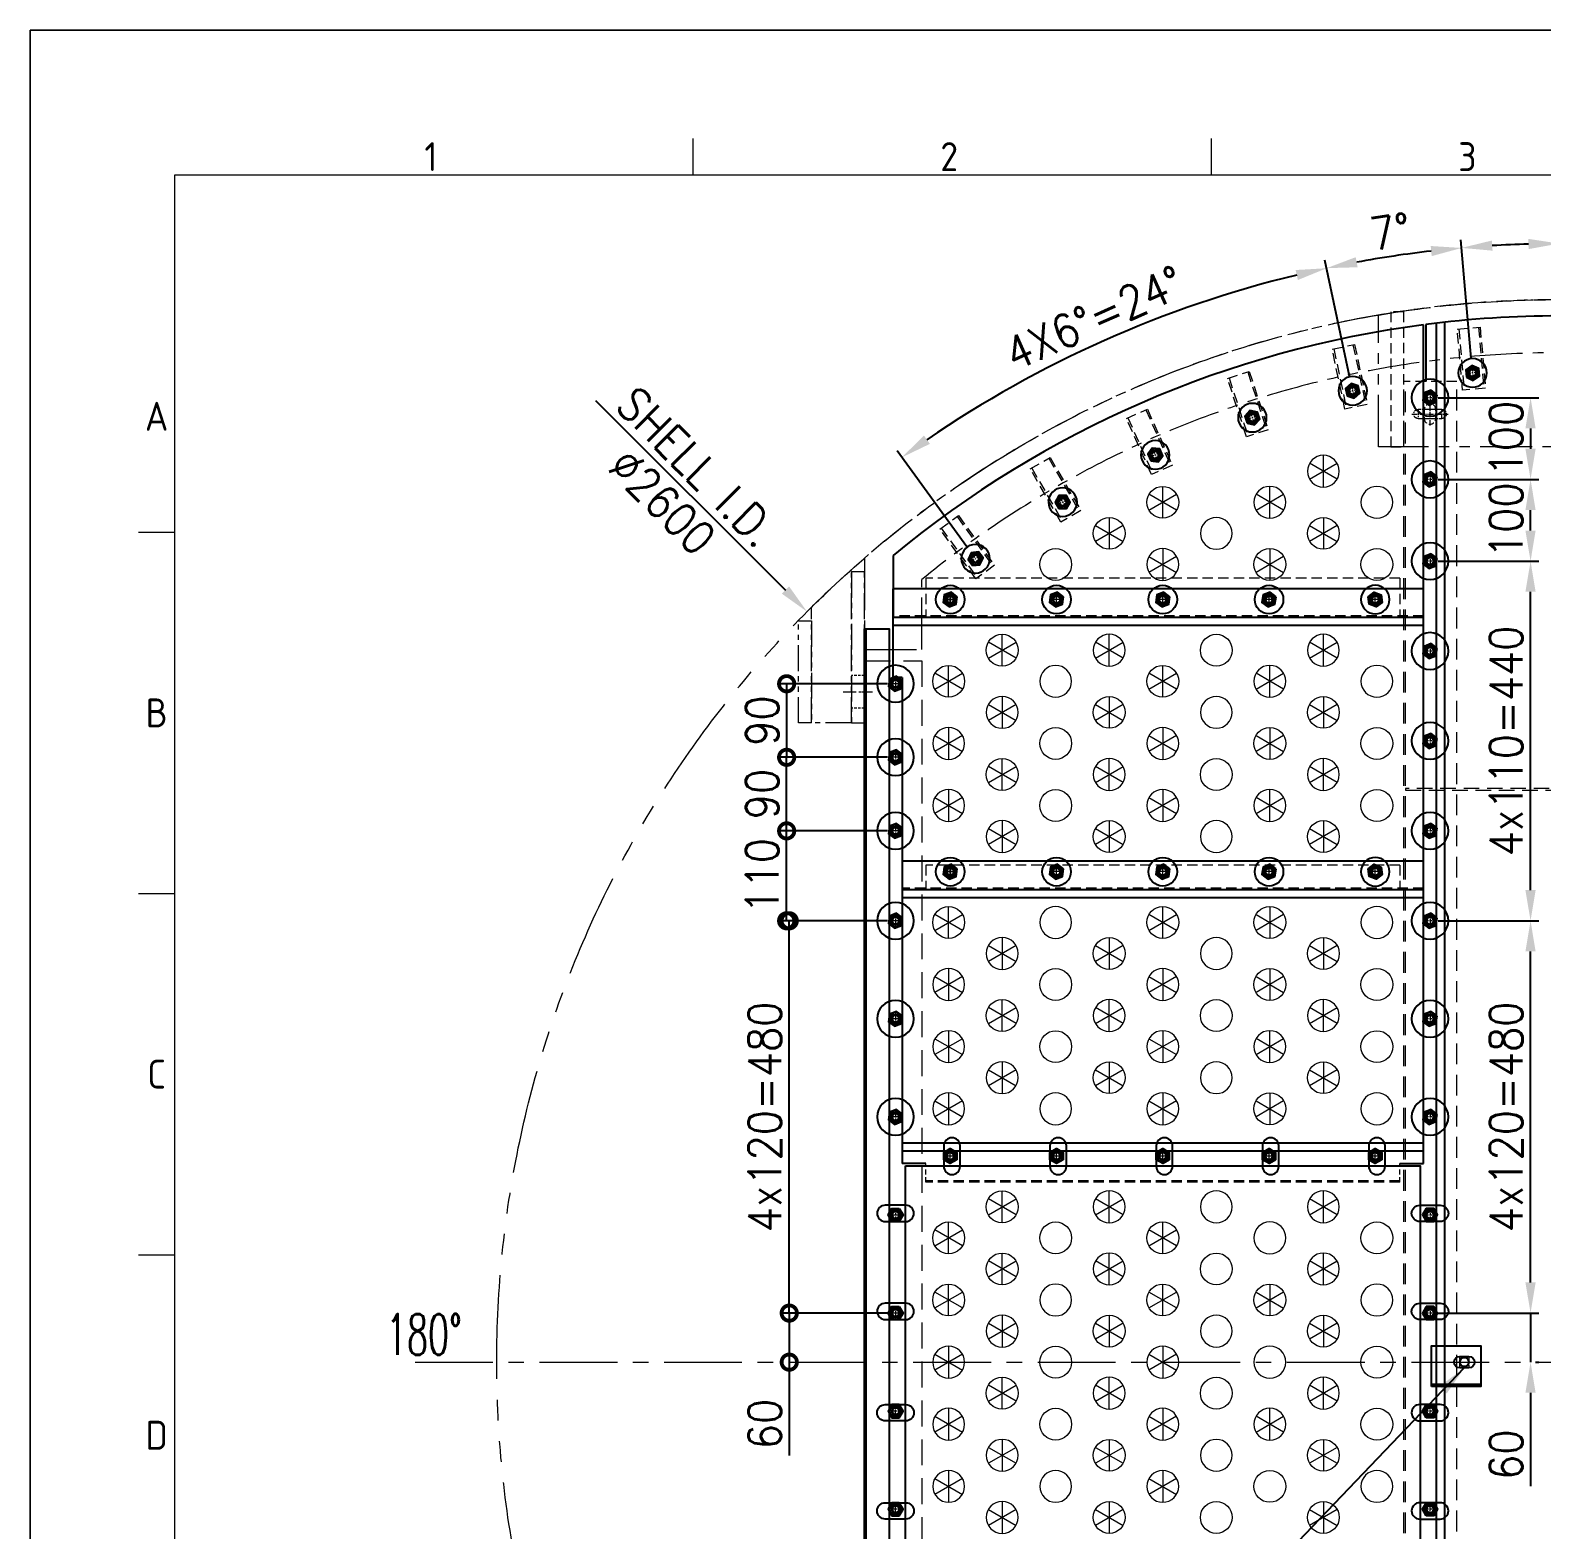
# Model space of a CAD drawing. Header units: inches. Extents: x -15980 to 45789, y -23276 to 2417.
# Drawn here: x 13976 to 15825, y -14754 to -12919 of the extents above; entities that cross this region are included whole.
import ezdxf
from ezdxf.enums import TextEntityAlignment as Align

# ---------------------------------------------------------------- set-up
doc = ezdxf.new("R2010")
doc.units = ezdxf.units.IN
doc.header["$MEASUREMENT"] = 0
for name, pattern in [('CENTER', [50.8, 31.75, -6.35, 6.35, -6.35]), ('CENTERX2', [101.6, 63.5, -12.7, 12.7, -12.7]), ('HIDDEN', [9.525, 6.35, -3.175]), ('HIDDENX2', [19.05, 12.7, -6.35]), ('PHANTOMX2', [127, 63.5, -12.7, 12.7, -12.7, 12.7, -12.7])]:
    doc.linetypes.add(name, pattern=pattern)
for name, color, linetype, lineweight in [('CADRE', 254, 'Continuous', 5), ('Center line', 181, 'CENTER', 5), ('CENTER LINES', 181, 'CENTERX2', 5), ('HATCH', 130, 'PHANTOMX2', 9), ('HIDDEN', 211, 'HIDDEN', 5), ('HIDDEN LINES', 211, 'HIDDENX2', 5), ('Plot Plan', 9, 'Continuous', 0), ('TEXT', 2, 'Continuous', 13)]:
    doc.layers.add(name, color=color, linetype=linetype, lineweight=lineweight)
doc.layers.add('dim', color=82, linetype='Continuous')
doc.styles.add('ISO Proportional', font='isocp.shx')
doc.styles.add('ROMANS', font='ROMANS.shx', dxfattribs={"width": 0.9, "bigfont": '@extfont2.shx'})
doc.dimstyles.new('1X25', dxfattribs={"dimscale": 25, "dimtxt": 1.6, "dimasz": 1.5, "dimexe": 0.4, "dimexo": 0.4, "dimgap": 0.4, "dimtad": 1, "dimdsep": 46, "dimtxsty": 'ROMANS', "dimcen": 0, "dimclrd": 256, "dimclre": 256, "dimclrt": 2, "dimadec": 0, "dimazin": 0, "dimtfac": 1, "dimtmove": 0, "dimatfit": 3, "dimfxl": 0.7, "dimlwd": -1, "dimlwe": -1, "dimarcsym": 1})

# ---------------------------------------------------------------- blocks, each defined once
blk = doc.blocks.new('A$C92300be3')
blk.add_lwpolyline([(520, 2257.5, -0.355757), (2080, 2257.5), (2080, 2172), (2150, 2172), (2150, 2283.6, 0.372217), (450, 2283.6), (450, 2172), (520, 2172), (520, 2257.5)], format="xyb")
blk = doc.blocks.new('A$C2abfb874')
at = {"ltscale": 0.5}
for p, q in [((1678.8, 633.2), (1678.8, 820.7)), ((1727.8, 633.2), (1727.8, 774.6)), ((1678.8, 633.2), (1727.8, 633.2))]:
    blk.add_line(p, q, dxfattribs=at)
for points in [[(1678.8, 633.2), (1662.8, 633.2), (1662.8, 818.2), (1678.8, 818.2)], [(1743.5, 758.2), (1727.8, 758.2), (1727.8, 633.2), (1743.5, 633.2)]]:
    blk.add_lwpolyline(points, close=True, dxfattribs=at)
blk.add_arc((812.8, -148.8), 1300, 45.2636, 48.2291, dxfattribs=at)
at = {"layer": 'Center line', "ltscale": 0.5}
blk.add_line((1688.8, 671.2), (1652.8, 671.2), dxfattribs=at)
at = {"layer": 'HIDDEN', "ltscale": 0.5}
for p, q in [((1662.8, 691.2), (1678.8, 691.2)), ((1662.8, 651.2), (1678.8, 651.2))]:
    blk.add_line(p, q, dxfattribs=at)
blk = doc.blocks.new('A$C141e7d13')
at = {"ltscale": 2}
for name, p in [('A$C92300be3', (0, 0)), ('A$C2abfb874', (487.2, 1448.8))]:
    blk.add_blockref(name, p, dxfattribs=at)
at = {"ltscale": 2, "xscale": -1}
blk.add_blockref('A$C2abfb874', (2112.8, 1448.8), dxfattribs=at)
blk = doc.blocks.new('A$C8f29f892')
at = {"ltscale": 0.1}
blk.add_lwpolyline([(36.7, 0), (7.7, 0, -1), (7.7, 11), (36.7, 11, -1)], format="xyb", close=True, dxfattribs=at)
at = {"layer": 'Center line', "ltscale": 0.2}
for p, q in [((0, 5.5), (44.3, 5.5)), ((7.7, 0), (7.7, 11)), ((36.7, 11), (36.7, 0))]:
    blk.add_line(p, q, dxfattribs=at)
blk = doc.blocks.new('A$C70352fb5')
at = {"layer": 'HIDDEN', "ltscale": 2}
blk.add_lwpolyline([(0, 165), (16, 165), (16, 0), (0, 0)], close=True, dxfattribs=at)
blk = doc.blocks.new('A$C492ec55c')
blk.add_lwpolyline([(1521, 18.9), (1521, 180), (1079, 180), (1079, 18.9, 0.085623)], format="xyb", close=True)
for name, p in [('A$C70352fb5', (1094, 15)), ('A$C8f29f892', (1119.8, 134.5))]:
    blk.add_blockref(name, p)
at = {"xscale": -1}
for name, p in [('A$C70352fb5', (1506, 15)), ('A$C8f29f892', (1480.2, 134.5))]:
    blk.add_blockref(name, p, dxfattribs=at)
blk = doc.blocks.new('A$C1138f5bf')
blk.add_blockref('A$C141e7d13', (0, 0))
at = {"xscale": -1, "rotation": 180}
blk.add_blockref('A$C492ec55c', (0, 2600), dxfattribs=at)
blk = doc.blocks.new('A$Cd132a1cb')
at = {"ltscale": 3}
blk.add_lwpolyline([(0, 2), (376, 2), (376, 0), (0, 0)], close=True, dxfattribs=at)
blk = doc.blocks.new('A$Cee575e1b')
blk.add_circle((7.5, 7.5), 5.5)
at = {"layer": 'Center line', "ltscale": 0.1}
for p, q in [((15, 7.5), (0, 7.5)), ((7.5, 15), (7.5, 0))]:
    blk.add_line(p, q, dxfattribs=at)
blk = doc.blocks.new('A$C2ccb66f0')
blk.add_circle((5.5, 5.5), 5.5)
blk = doc.blocks.new('A$C7d9c7b1b')
for p, q in [((1117, 2549.6), (1117, 2480)), ((1130, 8.8), (1130, 2551.2)), ((1140, 7.7), (1140, 2552.3))]:
    blk.add_line(p, q)
blk.add_circle((1164, 1280), 5.5)
blk.add_arc((1280, 1280), 1280, 82.6839, 97.3161)
at = {"layer": 'Center line', "ltscale": 0.2}
for p, q in [((1129, 2445.5), (1115, 2445.5)), ((1122, 2426.1), (1122, 2453.9)), ((1115, 2434.5), (1129, 2434.5))]:
    blk.add_line(p, q, dxfattribs=at)
at = {"layer": 'HIDDEN LINES', "ltscale": 2}
for p, q in [((1090, 80), (1090, 2480)), ((1092, 80), (1092, 2480)), ((1155, 6.1), (1155, 2480))]:
    blk.add_line(p, q, dxfattribs=at)
at = {"layer": 'HIDDEN LINES'}
blk.add_line((1155, 2480), (1090, 2480), dxfattribs=at)
at = {"layer": 'HIDDEN LINES', "ltscale": 0.5}
blk.add_lwpolyline([(1129, 2445.5, 1), (1115, 2445.5), (1115, 2434.5, 1), (1129, 2434.5)], format="xyb", close=True, dxfattribs=at)
at = {"rotation": 5.000000000000009}
blk.add_blockref('A$C2ccb66f0', (1169.1, 2484.4), dxfattribs=at)
for p in [(1114.5, 2452.5), (1114.5, 2352.5), (1114.5, 2252.5), (1114.5, 2142.5), (1114.5, 2032.5), (1114.5, 1922.5), (1114.5, 1812.5), (1114.5, 1692.5), (1114.5, 1572.5), (1114.5, 1452.5), (1114.5, 1332.5)]:
    blk.add_blockref('A$Cee575e1b', p)
at = {"xscale": -1, "rotation": 180}
for p in [(1114.5, 1227.5), (1114.5, 1107.5)]:
    blk.add_blockref('A$Cee575e1b', p, dxfattribs=at)
at = {"layer": 'HIDDEN', "xscale": -1, "rotation": 180}
blk.add_blockref('A$Cd132a1cb', (1092, 1982), dxfattribs=at)
blk = doc.blocks.new('A$C0b408d54')
blk.add_lwpolyline([(0, 480), (630, 480), (630, 0), (0, 0)], close=True)
blk = doc.blocks.new('A$C6a3627fe')
blk.add_circle((6.1, 6.1), 5.5)
at = {"layer": 'CENTER LINES'}
for p, q in [((0, 6.1), (12.1, 6.1)), ((6.1, 0), (6.1, 12.1))]:
    blk.add_line(p, q, dxfattribs=at)
blk = doc.blocks.new('A$C4fba82f2')
for p, q in [((638, 358), (0, 358)), ((638, 348.1), (0, 348.1)), ((638, 48), (0, 48)), ((638, 38.1), (0, 38.1)), ((29, 23), (0, 23)), ((609, 23), (638, 23))]:
    blk.add_line(p, q)
blk.add_lwpolyline([(638, 23), (638, 393), (0, 393), (0, 23)])
at = {"layer": 'HIDDEN LINES', "ltscale": 0.5}
for p, q in [((29, 0), (29, 23)), ((609, 0), (609, 23))]:
    blk.add_line(p, q, dxfattribs=at)
at = {"layer": 'HIDDEN LINES'}
for p, q in [((609, 2), (29, 2)), ((609, 0), (29, 0)), ((609, 0), (609, 3))]:
    blk.add_line(p, q, dxfattribs=at)
blk.add_blockref('A$C6a3627fe', (53, 374))
at = {"xscale": -1}
for p in [(195.1, 374), (325.1, 374), (455.1, 374), (585.1, 374), (65.1, 26), (195.1, 26), (325.1, 26), (455.1, 26), (585.1, 26)]:
    blk.add_blockref('A$C6a3627fe', p, dxfattribs=at)
blk = doc.blocks.new('A$C6dbf9a00')
for p, q in [((-11, 259.5), (-11, 368)), ((638, 333), (-11, 333)), ((638, 323.1), (-11, 323.1)), ((0, 259.5), (-11, 259.5))]:
    blk.add_line(p, q)
for points in [[(638, 2), (638, 368), (-11, 368)], [(0, 259.5), (0, 2)]]:
    blk.add_lwpolyline(points)
at = {"layer": 'HIDDEN LINES'}
for p, q in [((29, 30), (29, 0)), ((609, 30), (29, 30)), ((609, 30), (609, 0)), ((638, 2), (0, 2)), ((609, 0), (29, 0))]:
    blk.add_line(p, q, dxfattribs=at)
blk.add_blockref('A$C6a3627fe', (53, 348.9))
at = {"xscale": -1}
for p in [(195.1, 348.9), (325.1, 348.9), (455.1, 348.9), (585.1, 348.9), (65.1, 16), (195.1, 16), (325.1, 16), (455.1, 16), (585.1, 16)]:
    blk.add_blockref('A$C6a3627fe', p, dxfattribs=at)
blk = doc.blocks.new('A$C3f851d6e')
at = {"layer": 'CENTER LINES'}
for p, q in [((723.6, 640.5), (731.6, 640.5)), ((723.6, -999.5), (731.6, -999.5))]:
    blk.add_line(p, q, dxfattribs=at)
at = {"layer": 'HIDDEN', "ltscale": 5}
blk.add_line((728.6, -1037.5), (728.6, 678.5), dxfattribs=at)
blk.add_lwpolyline([(726.6, 678.5), (796.6, 678.5), (796.6, -1037.5), (726.6, -1037.5)], close=True, dxfattribs=at)
at = {"layer": 'HIDDEN LINES'}
for p, q in [((726.6, 647.5), (728.6, 647.5)), ((726.6, 633.5), (728.6, 633.5)), ((726.6, -992.5), (728.6, -992.5)), ((726.6, -1006.5), (728.6, -1006.5))]:
    blk.add_line(p, q, dxfattribs=at)
for p in [(757.1, 643), (757.1, 553), (757.1, 463), (757.1, 353), (757.1, 233), (757.1, 113), (757.1, -7), (757.1, -127)]:
    blk.add_blockref('A$Cee575e1b', p)
at = {"xscale": -1, "rotation": 180}
for p in [(757.1, -232), (757.1, -352), (757.1, -472), (757.1, -592), (757.1, -712), (757.1, -822), (757.1, -912), (757.1, -1002)]:
    blk.add_blockref('A$Cee575e1b', p, dxfattribs=at)
blk = doc.blocks.new('A$C91e3882d')
at = {"ltscale": 5}
blk.add_line((5, 0), (5, 1794), dxfattribs=at)
blk.add_lwpolyline([(3, 1794), (33, 1794), (33, 0), (3, 0)], close=True, dxfattribs=at)
at = {"layer": 'CENTER LINES'}
for p, q in [((0, 1717), (8, 1717)), ((0, 77), (8, 77))]:
    blk.add_line(p, q, dxfattribs=at)
at = {"layer": 'HIDDEN LINES'}
for p, q in [((3, 1724), (5, 1724)), ((3, 1710), (5, 1710)), ((3, 84), (5, 84)), ((3, 70), (5, 70))]:
    blk.add_line(p, q, dxfattribs=at)
blk = doc.blocks.new('A$C6bf44817')
for p, q in [((943.1, 172.1), (943.1, 528.3)), ((294.1, 246.1), (294.1, 172.1))]:
    blk.add_line(p, q)
blk.add_arc((1109.1, -740.9), 1280, 97.4515, 129.5476)
at = {"layer": 'HIDDEN LINES'}
for p, q in [((914.1, 218.1), (334.1, 218.1)), ((334.1, 218.1), (334.1, 170.1)), ((914.1, 218.1), (914.1, 170.1)), ((943.1, 172.1), (294.1, 172.1)), ((914.1, 170.1), (334.1, 170.1))]:
    blk.add_line(p, q, dxfattribs=at)
for p, rotation in [((852.3, 441), 12), ((730.2, 407.7), 18.00000000000001), ((612.2, 361.8), 24.00000000000002), ((499.6, 303.8), 30.00000000000003), ((393.8, 234.3), 36.00000000000001)]:
    blk.add_blockref('A$C2ccb66f0', p, dxfattribs=dict(rotation=rotation))
at = {"xscale": -1}
for p in [(370.2, 186), (500.2, 186), (630.2, 186), (760.2, 186), (890.2, 186)]:
    blk.add_blockref('A$C6a3627fe', p, dxfattribs=at)
blk = doc.blocks.new('A$Caf3e39af')
for name, p in [('A$C7d9c7b1b', (0, 0)), ('A$C6bf44817', (170.9, 2020.9)), ('A$C6dbf9a00', (476, 1858)), ('A$C91e3882d', (427, 383)), ('A$C3f851d6e', (-296.6, 1459.5)), ('A$C4fba82f2', (476, 1500)), ('A$C0b408d54', (480, 1040))]:
    blk.add_blockref(name, p)
blk = doc.blocks.new('A$C11cce40c')
at = {"layer": 'TEXT'}
blk.add_circle((19.5, 19.5), 19.5, dxfattribs=at)
blk = doc.blocks.new('A$Ce7f1c790')
at = {"layer": 'TEXT'}
for p, q in [((19.5, 39), (19.5, 0)), ((2.6, 29.2), (36.4, 9.7)), ((36.4, 29.2), (2.6, 9.7))]:
    blk.add_line(p, q, dxfattribs=at)
blk.add_circle((19.5, 19.5), 19.5, dxfattribs=at)
blk = doc.blocks.new('A$C5fb7b078')
at = {"xscale": -1, "rotation": 180}
for name, p in [('A$Ce7f1c790', (458.5, 1319)), ('A$Ce7f1c790', (393, 1281)), ('A$C11cce40c', (524, 1281)), ('A$Ce7f1c790', (196.5, 1100)), ('A$Ce7f1c790', (458.5, 1100)), ('A$C11cce40c', (131, 1062)), ('A$Ce7f1c790', (393, 1062)), ('A$C11cce40c', (524, 1062)), ('A$Ce7f1c790', (196.5, 948)), ('A$Ce7f1c790', (458.5, 948)), ('A$Ce7f1c790', (393, 910)), ('A$C11cce40c', (131, 767)), ('A$C11cce40c', (524, 767)), ('A$Ce7f1c790', (196.5, 653)), ('A$Ce7f1c790', (458.5, 653)), ('A$Ce7f1c790', (393, 615)), ('A$C11cce40c', (131, 539)), ('A$C11cce40c', (524, 539)), ('A$Ce7f1c790', (196.5, 419)), ('A$Ce7f1c790', (458.5, 419)), ('A$Ce7f1c790', (196.5, 343)), ('A$Ce7f1c790', (458.5, 343)), ('A$C11cce40c', (131, 305)), ('A$C11cce40c', (524, 305)), ('A$Ce7f1c790', (196.5, 191)), ('A$Ce7f1c790', (458.5, 191)), ('A$Ce7f1c790', (393, 153)), ('A$C11cce40c', (131, 77)), ('A$C11cce40c', (524, 77))]:
    blk.add_blockref(name, p, dxfattribs=at)
at = {"rotation": 180}
for name, p in [('A$Ce7f1c790', (301, 1281)), ('A$Ce7f1c790', (104.5, 1100)), ('A$C11cce40c', (366.5, 1100)), ('A$Ce7f1c790', (39, 1062)), ('A$Ce7f1c790', (301, 1062)), ('A$Ce7f1c790', (104.5, 948)), ('A$C11cce40c', (366.5, 948)), ('A$Ce7f1c790', (39, 767)), ('A$Ce7f1c790', (301, 767)), ('A$Ce7f1c790', (104.5, 653)), ('A$C11cce40c', (366.5, 653)), ('A$Ce7f1c790', (104.5, 419)), ('A$Ce7f1c790', (39, 381)), ('A$Ce7f1c790', (301, 381)), ('A$Ce7f1c790', (104.5, 343)), ('A$C11cce40c', (366.5, 343)), ('A$Ce7f1c790', (39, 305)), ('A$Ce7f1c790', (301, 305)), ('A$Ce7f1c790', (104.5, 191)), ('A$C11cce40c', (366.5, 191)), ('A$C11cce40c', (432, 77)), ('A$C11cce40c', (366.5, 39))]:
    blk.add_blockref(name, p, dxfattribs=at)
for name, p in [('A$Ce7f1c790', (196.5, 1204)), ('A$Ce7f1c790', (458.5, 1204)), ('A$C11cce40c', (131, 1166)), ('A$Ce7f1c790', (393, 1166)), ('A$C11cce40c', (524, 1166)), ('A$Ce7f1c790', (196.5, 985)), ('A$Ce7f1c790', (458.5, 985)), ('A$C11cce40c', (131, 947)), ('A$Ce7f1c790', (393, 947)), ('A$C11cce40c', (524, 947)), ('A$C11cce40c', (131, 871)), ('A$C11cce40c', (524, 871)), ('A$Ce7f1c790', (196.5, 833)), ('A$Ce7f1c790', (458.5, 833)), ('A$Ce7f1c790', (393, 728)), ('A$Ce7f1c790', (196.5, 690)), ('A$Ce7f1c790', (458.5, 690)), ('A$C11cce40c', (131, 652)), ('A$Ce7f1c790', (393, 652)), ('A$C11cce40c', (524, 652)), ('A$C11cce40c', (131, 576)), ('A$C11cce40c', (524, 576)), ('A$Ce7f1c790', (196.5, 538)), ('A$Ce7f1c790', (458.5, 538)), ('A$Ce7f1c790', (393, 500)), ('A$C11cce40c', (131, 342)), ('A$C11cce40c', (524, 342)), ('A$Ce7f1c790', (393, 266)), ('A$Ce7f1c790', (196.5, 228)), ('A$Ce7f1c790', (458.5, 228)), ('A$C11cce40c', (131, 190)), ('A$C11cce40c', (524, 190)), ('A$C11cce40c', (131, 114)), ('A$C11cce40c', (524, 114)), ('A$Ce7f1c790', (196.5, 76)), ('A$Ce7f1c790', (458.5, 76)), ('A$Ce7f1c790', (196.5, 0)), ('A$Ce7f1c790', (458.5, 0))]:
    blk.add_blockref(name, p)
at = {"xscale": -1}
for name, p in [('A$C11cce40c', (366.5, 1204)), ('A$Ce7f1c790', (301, 1166)), ('A$Ce7f1c790', (104.5, 985)), ('A$C11cce40c', (366.5, 985)), ('A$Ce7f1c790', (39, 947)), ('A$Ce7f1c790', (301, 947)), ('A$Ce7f1c790', (39, 871)), ('A$Ce7f1c790', (301, 871)), ('A$Ce7f1c790', (104.5, 833)), ('A$C11cce40c', (366.5, 833)), ('A$Ce7f1c790', (104.5, 690)), ('A$C11cce40c', (366.5, 690)), ('A$Ce7f1c790', (39, 652)), ('A$Ce7f1c790', (301, 652)), ('A$Ce7f1c790', (39, 576)), ('A$Ce7f1c790', (301, 576)), ('A$Ce7f1c790', (104.5, 538)), ('A$C11cce40c', (366.5, 538)), ('A$Ce7f1c790', (39, 500)), ('A$Ce7f1c790', (301, 500)), ('A$C11cce40c', (366.5, 380)), ('A$C11cce40c', (432, 342)), ('A$Ce7f1c790', (104.5, 228)), ('A$C11cce40c', (366.5, 228)), ('A$Ce7f1c790', (39, 190)), ('A$Ce7f1c790', (301, 190)), ('A$C11cce40c', (432, 190)), ('A$Ce7f1c790', (39, 114)), ('A$Ce7f1c790', (301, 114)), ('A$Ce7f1c790', (104.5, 76)), ('A$C11cce40c', (366.5, 76)), ('A$Ce7f1c790', (39, 38)), ('A$Ce7f1c790', (301, 38)), ('A$Ce7f1c790', (104.5, 0))]:
    blk.add_blockref(name, p, dxfattribs=at)
blk = doc.blocks.new('A$C25e64056')
blk.add_lwpolyline([(11.6, 0, -1), (11.6, 14), (22.6, 14, -1), (22.6, 0)], format="xyb", close=True)
at = {"layer": 'Center line', "ltscale": 0.2}
for p, q in [((1.5, 7), (32.6, 7)), ((11.6, 0), (11.6, 14)), ((22.6, 14), (22.6, 0))]:
    blk.add_line(p, q, dxfattribs=at)
blk = doc.blocks.new('A$Cea60fde7')
for p, q in [((60, 47), (0, 47)), ((23, 50), (23, 47)), ((33, 50), (33, 47))]:
    blk.add_line(p, q)
blk.add_lwpolyline([(60, 50), (60, 0), (0, 0), (0, 50)], close=True)
at = {"rotation": 180}
blk.add_blockref('A$C25e64056', (37.1, 27), dxfattribs=at)
blk = doc.blocks.new('A$C6a1ac27a')
at = {"color": 2, "transparency": 33554585}
blk.add_lwpolyline([(26.1, 21), (18.8, 26.6), (10.2, 23.2), (8.9, 14), (16.2, 8.4), (24.8, 11.8)], close=True, dxfattribs=at)
at = {"ltscale": 0.5, "transparency": 33554585}
blk.add_circle((17.5, 17.5), 17.5, dxfattribs=at)
at = {"color": 2, "transparency": 33554585}
for radius in [7.3, 4.19]:
    blk.add_circle((17.5, 17.5), radius, dxfattribs=at)
at = {"layer": 'HATCH', "transparency": 33554585}
blk.add_arc((17.5, 17.5), 5, 11.9506, 281.9506, dxfattribs=at)
blk = doc.blocks.new('A$C06B83E83')
at = {"color": 2, "transparency": 33554585}
blk.add_lwpolyline([(31.1, 19), (23.8, 13.4), (15.2, 16.8), (13.9, 26), (21.2, 31.6), (29.8, 28.2)], close=True, dxfattribs=at)
at = {"ltscale": 0.5, "transparency": 33554585}
blk.add_circle((22.5, 22.5), 22.5, dxfattribs=at)
at = {"color": 2, "transparency": 33554585}
for radius in [7.3, 4.19]:
    blk.add_circle((22.5, 22.5), radius, dxfattribs=at)
at = {"layer": 'HATCH', "transparency": 33554585}
blk.add_arc((22.5, 22.5), 5, 78.0497, 348.0497, dxfattribs=at)
blk = doc.blocks.new('A$C180E2B9A')
at = {"transparency": 33554585}
blk.add_lwpolyline([(10, 0, -1), (10, 20), (35, 20, -1), (35, 0), (10, 0)], format="xyb", dxfattribs=at)
at = {"color": 2, "transparency": 33554585}
blk.add_lwpolyline([(27.1, 4), (31.7, 12), (27.1, 20), (17.9, 20), (13.3, 12), (17.9, 4)], close=True, dxfattribs=at)
for radius in [7.3, 4.19]:
    blk.add_circle((22.5, 12), radius, dxfattribs=at)
at = {"layer": 'HATCH', "transparency": 33554585}
blk.add_arc((22.5, 12), 5, 290, 200, dxfattribs=at)
blk = doc.blocks.new('A$C9178737d')
at = {"color": 2, "transparency": 33554559}
blk.add_lwpolyline([(25.5, 15.4), (17.5, 10.8), (9.5, 15.4), (9.5, 24.6), (17.5, 29.2), (25.5, 24.6)], close=True, dxfattribs=at)
at = {"transparency": 33554559}
blk.add_circle((17.5, 20), 17.5, dxfattribs=at)
at = {"color": 2, "transparency": 33554559}
for radius in [7.3, 4.19]:
    blk.add_circle((17.5, 20), radius, dxfattribs=at)
at = {"layer": 'CENTER LINES', "linetype": 'CENTER', "ltscale": 0.2, "transparency": 33554559}
for p, q in [((9.4, 20), (25.6, 20)), ((17.5, 28.1), (17.5, 11.9))]:
    blk.add_line(p, q, dxfattribs=at)
at = {"layer": 'HATCH', "transparency": 33554559}
blk.add_arc((17.5, 20), 5, 70, 340, dxfattribs=at)
at = {"layer": 'HIDDEN', "linetype": 'HIDDEN', "ltscale": 2, "transparency": 33554559}
for p, q in [((31.5, 75), (3.5, 75)), ((3.5, 75), (3.5, 0)), ((5.5, 75), (5.5, 0)), ((29.5, 75), (29.5, 0)), ((31.5, 0), (31.5, 75)), ((3.5, 0), (31.5, 0))]:
    blk.add_line(p, q, dxfattribs=at)
at = {"layer": 'HIDDEN LINES', "linetype": 'HIDDEN', "ltscale": 0.5, "transparency": 33554559}
blk.add_circle((17.5, 20), 5.25, dxfattribs=at)
blk = doc.blocks.new('A$Cb9a4acbd')
for p, xscale, rotation in [((747.8, 2437.1), -1, 5.000000000368088), ((603.2, 2417.7), -1, 12.00000000016127), ((481.9, 2387.1), -1, 18.00000000016125), ((364.4, 2344), -0.9999999999999998, 24.00000000016123), ((252.2, 2288.8), -1, 30.0000000001612), ((146.3, 2222.2), -0.9999999999999998, 36.00000000016117)]:
    blk.add_blockref('A$C9178737d', p, dxfattribs=dict(xscale=xscale, rotation=rotation))
at = {"ltscale": 6}
for name, p, xscale, rotation in [('A$C06B83E83', (654, 2447.7), -0.9999999999999996, 180.0003129924566), ('A$C06B83E83', (654, 2347.7), -0.9999999999999996, 180.0003129924566), ('A$C06B83E83', (654, 2247.7), -0.9999999999999996, 180.0003129924566), ('A$C06B83E83', (654, 2137.7), -0.9999999999999996, 180.0003129924566), ('A$C06B83E83', (0, 2097.7), -0.9999999999999996, 180.0003129924566), ('A$C06B83E83', (654, 2027.7), -0.9999999999999996, 180.0003129924566), ('A$C06B83E83', (0, 2007.7), -0.9999999999999996, 180.0003129924566), ('A$C06B83E83', (0, 1917.7), -0.9999999999999996, 180.0003129924566), ('A$C06B83E83', (654, 1917.7), -0.9999999999999996, 180.0003129924566), ('A$C06B83E83', (0, 1807.7), -0.9999999999999996, 180.0003129924566), ('A$C06B83E83', (654, 1807.7), -0.9999999999999996, 180.0003129924566), ('A$C06B83E83', (0, 1687.7), -0.9999999999999996, 180.0003129924566), ('A$C06B83E83', (654, 1687.7), -0.9999999999999996, 180.0003129924566), ('A$C06B83E83', (0, 1567.7), -0.9999999999999996, 180.0003129924566), ('A$C06B83E83', (654, 1567.7), -0.9999999999999996, 180.0003129924566), ('A$C180E2B9A', (101.5, 1519.7), -1, 90), ('A$C180E2B9A', (231.5, 1519.7), -1, 90), ('A$C180E2B9A', (361.5, 1519.7), -1, 90), ('A$C180E2B9A', (491.5, 1519.7), -1, 90), ('A$C180E2B9A', (621.5, 1519.7), -1, 90), ('A$C180E2B9A', (0, 1437.2), -1, 180), ('A$C180E2B9A', (0, 1317.2), -1, 180)]:
    blk.add_blockref(name, p, dxfattribs=dict(at, xscale=xscale, rotation=rotation))
for p in [(72, 2160.7), (202, 2160.7), (332, 2160.7), (462, 2160.7), (72, 1827.7), (202, 1827.7), (332, 1827.7), (462, 1827.7)]:
    blk.add_blockref('A$C6a1ac27a', p)
at = {"xscale": -1}
for p in [(627, 2160.7), (627, 1827.7)]:
    blk.add_blockref('A$C6a1ac27a', p, dxfattribs=at)
at = {"ltscale": 6, "rotation": 180}
for p in [(699, 1437.2), (699, 1317.2)]:
    blk.add_blockref('A$C180E2B9A', p, dxfattribs=at)
at = {"ltscale": 6}
for p in [(0, 1173.2), (0, 1053.2)]:
    blk.add_blockref('A$C180E2B9A', p, dxfattribs=at)
at = {"ltscale": 6, "xscale": -1}
for p in [(699, 1173.2), (699, 1053.2)]:
    blk.add_blockref('A$C180E2B9A', p, dxfattribs=at)
blk = doc.blocks.new('*D670')
at = {"layer": 'Defpoints', "color": 0, "transparency": 16777216}
for p in [(15695.8, -14488.6), (15811.5, -14488.6), (15807.7, -14548.6)]:
    blk.add_point(p, dxfattribs=at)
at = {"layer": 'dim', "transparency": 16777216}
for p, q in [((15811.5, -14451.1), (15811.5, -14413.6)), ((15705.8, -14488.6), (15821.5, -14488.6)), ((15811.5, -14488.6), (15811.5, -14548.6)), ((15817.7, -14548.6), (15821.5, -14548.6)), ((15811.5, -14586.1), (15811.5, -14700.2))]:
    blk.add_line(p, q, dxfattribs=at)
for points in [[(15805.2, -14451.1), (15817.7, -14451.1), (15811.5, -14488.6)], [(15805.2, -14586.1), (15817.7, -14586.1), (15811.5, -14548.6)]]:
    blk.add_solid(points, dxfattribs=at)
at = {"layer": 'dim', "color": 2, "transparency": 16777216, "insert": (15781.5, -14661.9), "char_height": 40, "attachment_point": 5, "rotation": 90, "style": 'ROMANS'}
blk.add_mtext('60', dxfattribs=at)
blk = doc.blocks.new('*D671')
at = {"layer": 'Defpoints', "color": 0, "transparency": 16777216}
for p in [(15688.5, -14008.6), (15811.5, -14008.6), (15688.5, -14488.6)]:
    blk.add_point(p, dxfattribs=at)
at = {"layer": 'dim', "transparency": 16777216}
for p, q in [((15698.5, -14008.6), (15821.5, -14008.6)), ((15811.5, -14451.1), (15811.5, -14046.1)), ((15698.5, -14488.6), (15821.5, -14488.6))]:
    blk.add_line(p, q, dxfattribs=at)
for points in [[(15805.2, -14046.1), (15817.7, -14046.1), (15811.5, -14008.6)], [(15805.2, -14451.1), (15817.7, -14451.1), (15811.5, -14488.6)]]:
    blk.add_solid(points, dxfattribs=at)
at = {"layer": 'dim', "color": 2, "transparency": 16777216, "insert": (15781.5, -14248.6), "char_height": 40, "attachment_point": 5, "rotation": 90, "style": 'ROMANS'}
blk.add_mtext('4x120=480', dxfattribs=at)
blk = doc.blocks.new('*D629')
at = {"layer": 'Defpoints', "color": 0, "transparency": 16777216}
for p in [(15688.5, -13568.6), (15811.5, -13568.6), (15688.5, -14008.6)]:
    blk.add_point(p, dxfattribs=at)
at = {"layer": 'dim', "transparency": 16777216}
for p, q in [((15698.5, -13568.6), (15821.5, -13568.6)), ((15811.5, -13971.1), (15811.5, -13606.1)), ((15698.5, -14008.6), (15821.5, -14008.6))]:
    blk.add_line(p, q, dxfattribs=at)
for points in [[(15805.2, -13606.1), (15817.7, -13606.1), (15811.5, -13568.6)], [(15805.2, -13971.1), (15817.7, -13971.1), (15811.5, -14008.6)]]:
    blk.add_solid(points, dxfattribs=at)
at = {"layer": 'dim', "color": 2, "transparency": 16777216, "insert": (15781.5, -13788.6), "char_height": 40, "attachment_point": 5, "rotation": 90, "style": 'ROMANS'}
blk.add_mtext('4x110=440', dxfattribs=at)
blk = doc.blocks.new('*D672')
at = {"layer": 'Defpoints', "color": 0, "transparency": 16777216}
for p in [(15688.5, -13468.6), (15811.5, -13468.6), (15688.5, -13568.6)]:
    blk.add_point(p, dxfattribs=at)
at = {"layer": 'dim', "transparency": 16777216}
for p, q in [((15698.5, -13468.6), (15821.5, -13468.6)), ((15811.5, -13531.1), (15811.5, -13506.1)), ((15698.5, -13568.6), (15821.5, -13568.6))]:
    blk.add_line(p, q, dxfattribs=at)
for points in [[(15805.2, -13506.1), (15817.7, -13506.1), (15811.5, -13468.6)], [(15805.2, -13531.1), (15817.7, -13531.1), (15811.5, -13568.6)]]:
    blk.add_solid(points, dxfattribs=at)
at = {"layer": 'dim', "color": 2, "transparency": 16777216, "insert": (15781.5, -13518.6), "char_height": 40, "attachment_point": 5, "rotation": 90, "style": 'ROMANS'}
blk.add_mtext('100', dxfattribs=at)
blk = doc.blocks.new('*D630')
at = {"layer": 'Defpoints', "color": 0, "transparency": 16777216}
for p in [(15688.5, -13368.6), (15688.5, -13468.6), (15811.5, -13468.6)]:
    blk.add_point(p, dxfattribs=at)
at = {"layer": 'dim', "transparency": 16777216}
for p, q in [((15698.5, -13368.6), (15821.5, -13368.6)), ((15811.5, -13406.1), (15811.5, -13431.1)), ((15698.5, -13468.6), (15821.5, -13468.6))]:
    blk.add_line(p, q, dxfattribs=at)
for points in [[(15805.2, -13406.1), (15817.7, -13406.1), (15811.5, -13368.6)], [(15805.2, -13431.1), (15817.7, -13431.1), (15811.5, -13468.6)]]:
    blk.add_solid(points, dxfattribs=at)
at = {"layer": 'dim', "color": 2, "transparency": 16777216, "insert": (15781.5, -13418.6), "char_height": 40, "attachment_point": 5, "rotation": 90, "style": 'ROMANS'}
blk.add_mtext('100', dxfattribs=at)
blk = doc.blocks.new('_DotSmall')
at = {"color": 0, "linetype": 'ByBlock', "const_width": 0.5}
blk.add_lwpolyline([(-0.0625, 0, 1), (0.0625, 0, 1)], format="xyb", close=True, dxfattribs=at)
blk = doc.blocks.new('*D623')
at = {"layer": 'Defpoints', "color": 0, "transparency": 16777216}
for p in [(14904.4, -14488.6), (15027.2, -14488.6), (14906.7, -14548.6)]:
    blk.add_point(p, dxfattribs=at)
at = {"layer": 'dim', "transparency": 16777216}
for p, q in [((15017.2, -14488.6), (14894.4, -14488.6)), ((14904.4, -14488.6), (14904.4, -14548.6)), ((14896.7, -14548.6), (14894.4, -14548.6)), ((14904.4, -14548.6), (14904.4, -14662.7))]:
    blk.add_line(p, q, dxfattribs=at)
at = {"layer": 'dim', "transparency": 16777216, "xscale": 37.5, "yscale": 37.5, "zscale": 37.5}
for p, rotation in [((14904.4, -14488.6), 90), ((14904.4, -14548.6), 270)]:
    blk.add_blockref('_DotSmall', p, dxfattribs=dict(at, rotation=rotation))
at = {"layer": 'dim', "color": 2, "transparency": 16777216, "insert": (14874.4, -14624.4), "char_height": 40, "attachment_point": 5, "rotation": 90, "style": 'ROMANS'}
blk.add_mtext('60', dxfattribs=at)
blk = doc.blocks.new('*D624')
at = {"layer": 'Defpoints', "color": 0, "transparency": 16777216}
for p in [(14904.4, -14008.6), (15034.5, -14008.6), (15034.5, -14488.6)]:
    blk.add_point(p, dxfattribs=at)
at = {"layer": 'dim', "transparency": 16777216}
for p, q in [((15024.5, -14008.6), (14894.4, -14008.6)), ((14904.4, -14488.6), (14904.4, -14008.6)), ((15024.5, -14488.6), (14894.4, -14488.6))]:
    blk.add_line(p, q, dxfattribs=at)
at = {"layer": 'dim', "transparency": 16777216, "xscale": 37.5, "yscale": 37.5, "zscale": 37.5}
for p, rotation in [((14904.4, -14008.6), 90), ((14904.4, -14488.6), 270)]:
    blk.add_blockref('_DotSmall', p, dxfattribs=dict(at, rotation=rotation))
at = {"layer": 'dim', "color": 2, "transparency": 16777216, "insert": (14874.4, -14248.6), "char_height": 40, "attachment_point": 5, "rotation": 90, "style": 'ROMANS'}
blk.add_mtext('4x120=480', dxfattribs=at)
blk = doc.blocks.new('*D625')
at = {"layer": 'Defpoints', "color": 0, "transparency": 16777216}
for p in [(14901.2, -13898.6), (15034.5, -13898.6), (15034.5, -14008.6)]:
    blk.add_point(p, dxfattribs=at)
at = {"layer": 'dim', "transparency": 16777216}
for p, q in [((15024.5, -13898.6), (14891.2, -13898.6)), ((14901.2, -14008.6), (14901.2, -13898.6)), ((15024.5, -14008.6), (14891.2, -14008.6))]:
    blk.add_line(p, q, dxfattribs=at)
at = {"layer": 'dim', "transparency": 16777216, "xscale": 37.5, "yscale": 37.5, "zscale": 37.5}
for p, rotation in [((14901.2, -13898.6), 90), ((14901.2, -14008.6), 270)]:
    blk.add_blockref('_DotSmall', p, dxfattribs=dict(at, rotation=rotation))
at = {"layer": 'dim', "color": 2, "transparency": 16777216, "insert": (14871.2, -13953.6), "char_height": 40, "attachment_point": 5, "rotation": 90, "style": 'ROMANS'}
blk.add_mtext('110', dxfattribs=at)
blk = doc.blocks.new('*D626')
at = {"layer": 'Defpoints', "color": 0, "transparency": 16777216}
for p in [(14901.2, -13808.6), (15034.5, -13808.6), (15034.5, -13898.6)]:
    blk.add_point(p, dxfattribs=at)
at = {"layer": 'dim', "transparency": 16777216}
for p, q in [((15024.5, -13808.6), (14891.2, -13808.6)), ((14901.2, -13898.6), (14901.2, -13808.6)), ((15024.5, -13898.6), (14891.2, -13898.6))]:
    blk.add_line(p, q, dxfattribs=at)
at = {"layer": 'dim', "transparency": 16777216, "xscale": 37.5, "yscale": 37.5, "zscale": 37.5}
for p, rotation in [((14901.2, -13808.6), 90), ((14901.2, -13898.6), 270)]:
    blk.add_blockref('_DotSmall', p, dxfattribs=dict(at, rotation=rotation))
at = {"layer": 'dim', "color": 2, "transparency": 16777216, "insert": (14871.2, -13853.6), "char_height": 40, "attachment_point": 5, "rotation": 90, "style": 'ROMANS'}
blk.add_mtext('90', dxfattribs=at)
blk = doc.blocks.new('*D627')
at = {"layer": 'Defpoints', "color": 0, "transparency": 16777216}
for p in [(15034.5, -13718.6), (14901.2, -13808.6), (15034.5, -13808.6)]:
    blk.add_point(p, dxfattribs=at)
at = {"layer": 'dim', "transparency": 16777216}
for p, q in [((15024.5, -13718.6), (14891.2, -13718.6)), ((14901.2, -13718.6), (14901.2, -13808.6)), ((15024.5, -13808.6), (14891.2, -13808.6))]:
    blk.add_line(p, q, dxfattribs=at)
at = {"layer": 'dim', "transparency": 16777216, "xscale": 37.5, "yscale": 37.5, "zscale": 37.5}
for p, rotation in [((14901.2, -13718.6), 90), ((14901.2, -13808.6), 270)]:
    blk.add_blockref('_DotSmall', p, dxfattribs=dict(at, rotation=rotation))
at = {"layer": 'dim', "color": 2, "transparency": 16777216, "insert": (14871.2, -13763.6), "char_height": 40, "attachment_point": 5, "rotation": 90, "style": 'ROMANS'}
blk.add_mtext('90', dxfattribs=at)
blk = doc.blocks.new('*D677')
at = {"layer": 'Defpoints', "color": 0, "transparency": 16777216}
for p in [(15846.5, -13148.6), (15766.9, -13182.4), (15739.9, -13330.2), (15741.3, -13346.3), (15846.5, -16014.5)]:
    blk.add_point(p, dxfattribs=at)
at = {"layer": 'dim', "transparency": 16777216}
for p, q in [((15739, -13320.2), (15726.3, -13175.3)), ((15883.9, -13180.6), (15941.6, -13182.1))]:
    blk.add_line(p, q, dxfattribs=at)
for start, end in [(91.57, 93.43), (88.43, 90)]:
    blk.add_arc((15846.5, -14548.6), 1368.5, start, end, dxfattribs=at)
for points in [[(15765, -13188.7), (15764.1, -13176.3), (15727.2, -13185.3)], [(15808.9, -13174.3), (15809, -13186.8), (15846.5, -13180)]]:
    blk.add_solid(points, dxfattribs=at)
at = {"layer": 'dim', "color": 2, "transparency": 16777216, "insert": (15913.6, -13151.4), "char_height": 40, "attachment_point": 5, "rotation": 358.43, "style": 'ROMANS'}
blk.add_mtext('5°', dxfattribs=at)
blk = doc.blocks.new('*D678')
at = {"layer": 'Defpoints', "color": 0, "transparency": 16777216}
for p in [(15671.8, -13191.4), (15739.9, -13330.2), (15592.2, -13352.2), (15741.3, -13346.3), (15595.5, -13368)]:
    blk.add_point(p, dxfattribs=at)
at = {"layer": 'dim', "transparency": 16777216}
for p, q in [((15739, -13320.2), (15726.3, -13175.5)), ((15590.1, -13342.4), (15559.9, -13200.3))]:
    blk.add_line(p, q, dxfattribs=at)
blk.add_arc((15846.5, -14548.6), 1368.4, 96.5702, 100.4298, dxfattribs=at)
for points in [[(15689.3, -13183), (15690.5, -13195.4), (15727.2, -13185.4)], [(15599.9, -13209), (15597.5, -13196.7), (15562, -13210.1)]]:
    blk.add_solid(points, dxfattribs=at)
at = {"layer": 'dim', "color": 2, "transparency": 16777216, "insert": (15639.8, -13165.6), "char_height": 40, "attachment_point": 5, "rotation": 8.5, "style": 'ROMANS'}
blk.add_mtext('7°', dxfattribs=at)
blk = doc.blocks.new('*D679')
at = {"layer": 'Defpoints', "color": 0, "transparency": 16777216}
for p in [(15378.5, -13262.8), (15592.2, -13352.2), (15595.5, -13368), (15127.5, -13559.1), (15137, -13572.2)]:
    blk.add_point(p, dxfattribs=at)
at = {"layer": 'dim', "transparency": 16777216}
for p, q in [((15590.1, -13342.4), (15559.9, -13200.4)), ((15121.7, -13551), (15036.3, -13433.6))]:
    blk.add_line(p, q, dxfattribs=at)
blk.add_arc((15846.5, -14548.6), 1368.3, 103.5704, 124.4296, dxfattribs=at)
for points in [[(15524, -13212.4), (15526.8, -13224.6), (15562, -13210.2)], [(15076.5, -13425.1), (15069.2, -13414.9), (15042.2, -13441.6)]]:
    blk.add_solid(points, dxfattribs=at)
at = {"layer": 'dim', "color": 2, "transparency": 16777216, "insert": (15277.7, -13271.2), "char_height": 40, "attachment_point": 5, "rotation": 24, "style": 'ROMANS'}
blk.add_mtext('4X6%%D=24°', dxfattribs=at)
blk = doc.blocks.new('*D680')
at = {"layer": 'Defpoints', "color": 0, "transparency": 16777216}
for p in [(16570.1, -13492.8), (15122.8, -15604.4)]:
    blk.add_point(p, dxfattribs=at)
at = {"layer": 'dim', "transparency": 16777216}
blk.add_line((16785.8, -13178), (16591.3, -13461.8), dxfattribs=at)
blk.add_solid([(16586.1, -13458.3), (16596.4, -13465.4), (16570.1, -13492.8)], dxfattribs=at)
at = {"layer": 'dim', "color": 2, "transparency": 16777216, "char_height": 40, "attachment_point": 5, "rotation": 55.5742, "style": 'ROMANS'}
for s, insert in [('PLATE O.D.', (16674.5, -13287.4)), ('∅2560', (16724, -13321.3))]:
    blk.add_mtext(s, dxfattribs=dict(at, insert=insert))
blk = doc.blocks.new('*D639')
at = {"layer": 'Defpoints', "color": 0, "transparency": 16777216}
for p in [(14926.2, -13630.4), (16766.7, -15466.8)]:
    blk.add_point(p, dxfattribs=at)
at = {"layer": 'dim', "transparency": 16777216}
blk.add_line((14667.2, -13371.9), (14899.7, -13603.9), dxfattribs=at)
blk.add_solid([(14904.1, -13599.4), (14895.2, -13608.3), (14926.2, -13630.4)], dxfattribs=at)
at = {"layer": 'dim', "color": 2, "transparency": 16777216, "char_height": 40, "attachment_point": 5, "rotation": 315.0632, "style": 'ROMANS'}
for s, insert in [('SHELL I.D.', (14791.4, -13453.4)), ('∅2600', (14749, -13495.9))]:
    blk.add_mtext(s, dxfattribs=dict(at, insert=insert))
blk = doc.blocks.new('A$Ceb6babff')
at = {"layer": 'CADRE', "color": 2}
for p, q in [((810.9, 7291.7), (810.9, 7247.5)), ((1445.1, 7291.7), (1445.1, 7247.5)), ((132.6, 6810), (176.8, 6810)), ((132.6, 6368.1), (176.8, 6368.1)), ((132.6, 5926.1), (176.8, 5926.1))]:
    blk.add_line(p, q, dxfattribs=at)
at = {"layer": 'CADRE', "color": 8}
blk.add_lwpolyline([(0, 0), (10500, 0), (10500, 7424.2), (0, 7424.2)], close=True, dxfattribs=at)
at = {"layer": 'CADRE', "color": 4}
blk.add_lwpolyline([(176.8, 7247.5), (10323.2, 7247.5), (10323.2, 176.8), (176.8, 176.8)], close=True, dxfattribs=at)
at = {"layer": 'Plot Plan', "linetype": 'ByBlock'}
blk.add_lwpolyline([(10500, 0), (0, 0), (0, 7424.2), (10500, 7424.2)], close=True, dxfattribs=at)
at = {"layer": 'CADRE', "color": 2, "style": 'ISO Proportional'}
for s, p in [('1', (490.3, 7269.6)), ('2', (1124.5, 7269.6)), ('3', (1758.6, 7269.6)), ('A', (154.7, 6951.9)), ('B', (154.7, 6589)), ('C', (154.7, 6147.1)), ('D', (154.7, 5705.2))]:
    blk.add_text(s, height=35.4, dxfattribs=at).set_placement(p, align=Align.MIDDLE)

msp = doc.modelspace()

# ---------------------------------------------------------------- linework, layer by layer
at = {"layer": 'Center line', "ltscale": 3}
msp.add_line((14446.451, -14548.582), (17246.451, -14548.582), dxfattribs=at)
at = {"layer": 'HATCH', "ltscale": 2}
msp.add_circle((15846.451, -14548.582), 1300, dxfattribs=at)

# ---------------------------------------------------------------- block references
for name, p in [('A$Ceb6babff', (13975.598, -20343.245)), ('A$Caf3e39af', (14566.451, -15828.582)), ('A$Cb9a4acbd', (15011.951, -15793.741)), ('A$C5fb7b078', (15079.951, -14758.082))]:
    msp.add_blockref(name, p)
at = {"rotation": 180}
msp.add_blockref('A$Cea60fde7', (15750.451, -14528.582), dxfattribs=at)
at = {"layer": 'HATCH', "ltscale": 2}
msp.add_blockref('A$C1138f5bf', (14546.451, -15848.582), dxfattribs=at)

# ---------------------------------------------------------------- texts
at = {"layer": 'TEXT', "ltscale": 0.5, "style": 'ROMANS', "width": 0.6}
msp.add_text('180%%D', height=50, dxfattribs=at).set_placement((14411.04, -14539.764))

# ---------------------------------------------------------------- dimensions: what is measured, and where the dimension line sits
at = {"layer": 'dim'}
for base, line1, line2, picture, middle in [((15766.877, -13182.36), ((15739.852, -13330.152), (15741.261, -13346.26)), ((15846.451, -13148.582), (15846.451, -16014.504)), '*D677', (15913.615, -13151.36)), ((15671.789, -13191.404), ((15592.157, -13352.225), (15595.519, -13368.041)), ((15739.852, -13330.152), (15741.261, -13346.26)), '*D678', (15639.758, -13165.571))]:
    dim = msp.add_angular_dim_2l(base=base, line1=line1, line2=line2, dimstyle='1X25', dxfattribs=at)
    dim.commit()
    dim.dimension.update_dxf_attribs({"geometry": picture, "text_midpoint": middle})
dim = msp.add_diameter_dim_2p(p1=(15122.818, -15604.403), p2=(16570.083, -13492.762), text='PLATE O.D.\\X<>', dimstyle='1X25', override={"dimtofl": 0}, dxfattribs=at)
dim.commit()
dim.dimension.update_dxf_attribs({"geometry": '*D680', "text_midpoint": (16699.229, -13304.33), "dimtype": 163})
dim = msp.add_angular_dim_2l(base=(15378.479, -13262.843), line1=((15127.539, -13559.086), (15137.044, -13572.167)), line2=((15592.157, -13352.225), (15595.519, -13368.041)), text='4X6%%D=<>', dimstyle='1X25', dxfattribs=at)
dim.commit()
dim.dimension.update_dxf_attribs({"geometry": '*D679', "text_midpoint": (15277.729, -13271.212)})
dim = msp.add_diameter_dim_2p(p1=(16766.702, -15466.807), p2=(14926.199, -13630.357), text='SHELL I.D.\\X<>', dimstyle='1X25', override={"dimtofl": 0}, dxfattribs=at)
dim.commit()
dim.dimension.update_dxf_attribs({"geometry": '*D639', "text_midpoint": (14770.161, -13474.663)})
for base, p1, p2, angle, picture, middle in [((15811.472, -13468.582), (15688.451, -13368.582), (15688.451, -13468.582), 270, '*D630', (15811.472, -13418.582)), ((15811.472, -13468.582), (15688.451, -13568.582), (15688.451, -13468.582), 90, '*D672', (15811.472, -13518.582)), ((15811.472, -14488.582), (15807.659, -14548.582), (15695.751, -14488.582), 90, '*D670', (15811.472, -14661.868))]:
    dim = msp.add_linear_dim(base=base, p1=p1, p2=p2, angle=angle, dimstyle='1X25', dxfattribs=at)
    dim.commit()
    dim.dimension.update_dxf_attribs({"geometry": picture, "text_midpoint": middle, "dimtype": 160})
for base, p1, p2, text, picture, middle in [((15811.472, -13568.582), (15688.451, -14008.582), (15688.451, -13568.582), '4x110=<>', '*D629', (15781.472, -13788.582)), ((15811.472, -14008.582), (15688.451, -14488.582), (15688.451, -14008.582), '4x120=<>', '*D671', (15781.472, -14248.582))]:
    dim = msp.add_linear_dim(base=base, p1=p1, p2=p2, angle=90, text=text, dimstyle='1X25', dxfattribs=at)
    dim.commit()
    dim.dimension.update_dxf_attribs({"geometry": picture, "text_midpoint": middle})
for base, p1, p2, angle, picture, middle in [((14901.238, -13808.582), (15034.451, -13718.582), (15034.451, -13808.582), 270, '*D627', (14871.238, -13763.582)), ((14901.238, -13808.582), (15034.451, -13898.582), (15034.451, -13808.582), 90, '*D626', (14871.238, -13853.582)), ((14901.238, -13898.582), (15034.451, -14008.582), (15034.451, -13898.582), 90, '*D625', (14871.238, -13953.582))]:
    dim = msp.add_linear_dim(base=base, p1=p1, p2=p2, angle=angle, dimstyle='1X25', override={"dimblk1": 'DotSmall', "dimblk2": 'DotSmall', "dimsah": 1}, dxfattribs=at)
    dim.commit()
    dim.dimension.update_dxf_attribs({"geometry": picture, "text_midpoint": middle})
dim = msp.add_linear_dim(base=(14904.363, -14008.582), p1=(15034.451, -14488.582), p2=(15034.451, -14008.582), angle=90, text='4x120=<>', dimstyle='1X25', override={"dimblk1": 'DotSmall', "dimblk2": 'DotSmall', "dimsah": 1}, dxfattribs=at)
dim.commit()
dim.dimension.update_dxf_attribs({"geometry": '*D624', "text_midpoint": (14874.363, -14248.582)})
dim = msp.add_linear_dim(base=(14904.363, -14488.582), p1=(14906.706, -14548.582), p2=(15027.151, -14488.582), angle=90, dimstyle='1X25', override={"dimblk1": 'DotSmall', "dimblk2": 'DotSmall', "dimsah": 1}, dxfattribs=at)
dim.commit()
dim.dimension.update_dxf_attribs({"geometry": '*D623', "text_midpoint": (14904.363, -14624.368), "dimtype": 160})

# ---------------------------------------------------------------- leaders
msp.add_leader([(15730.451, -14555.582), (14826.616, -15499.763), (14365.403, -15499.763)], dimstyle='1X25', dxfattribs=at)

doc.saveas('drawing.dxf')
